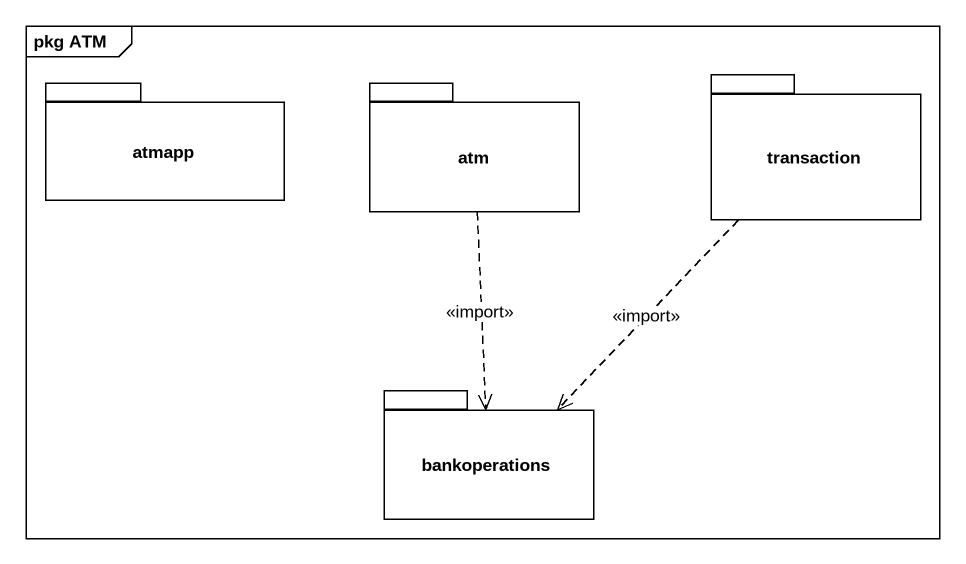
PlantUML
@startuml
mainframe pkg ATM
package atmapp {
}
package atm {
}
package transaction {
}
package bankoperations {
}
atm ..> bankoperations : <<import>>
transaction ..> bankoperations : <<import>>
@enduml
